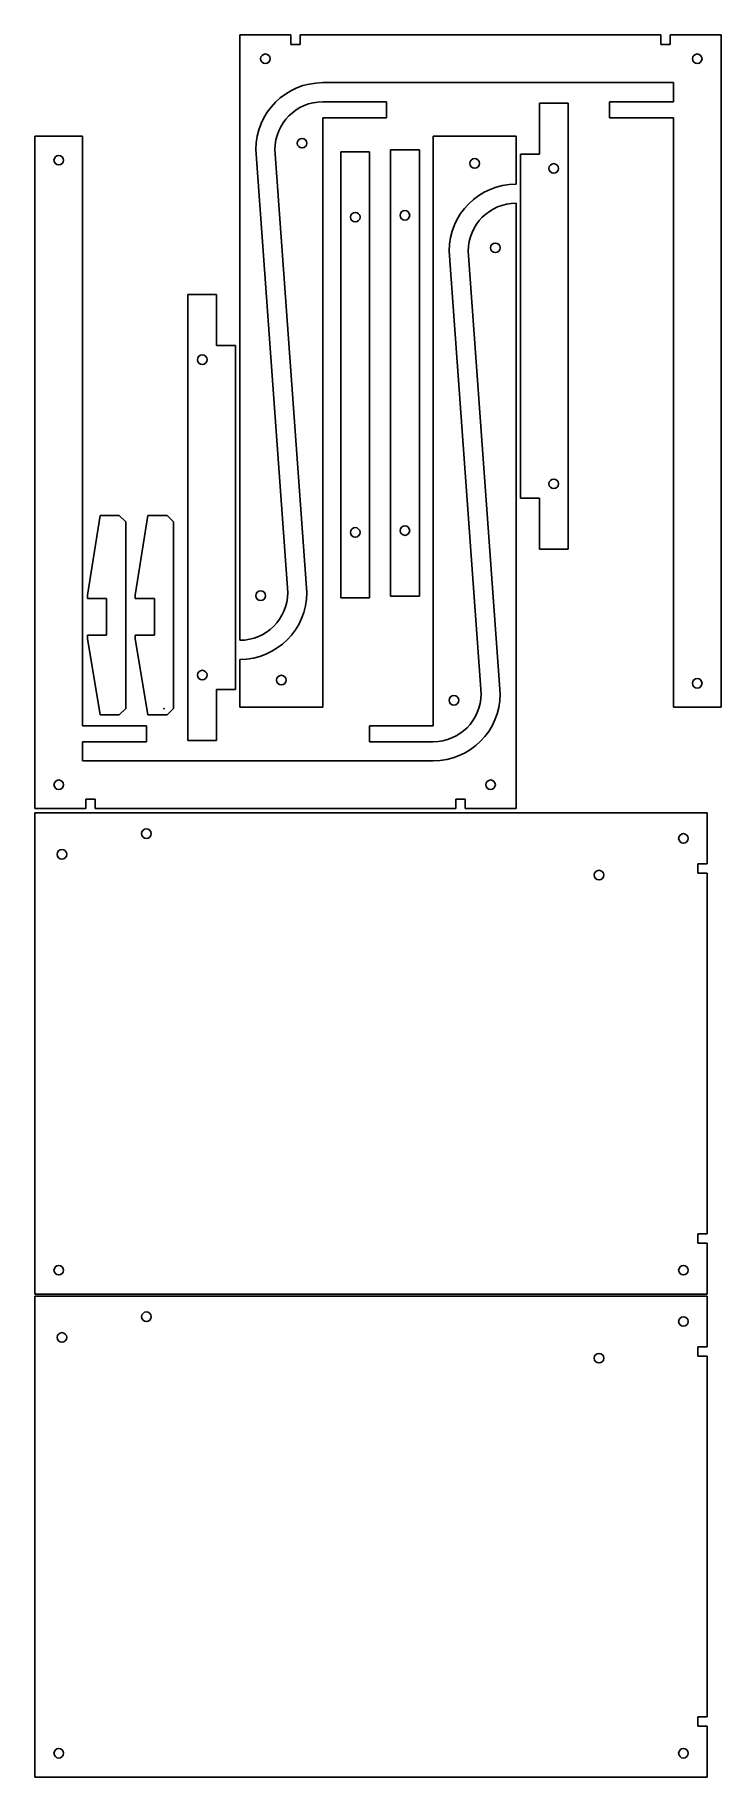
# Model space of a CAD drawing. Header units: millimetres. Extents: x 152 to 367, y -304 to 243.
import ezdxf

# ---------------------------------------------------------------- set-up
doc = ezdxf.new("R2010")
doc.units = ezdxf.units.MM
doc.layers.get('0').update_dxf_attribs({"lineweight": 25, "true_color": 0xffffff})
doc.layers.add('Middle_section2', color=4, linetype='Continuous', lineweight=25, true_color=0x00ffff)

# ---------------------------------------------------------------- blocks, each defined once
blk = doc.blocks.new('hood_middle')
at = {"layer": 'Middle_section2'}
for p, q in [((132, 190), (132, 181)), ((272, 190), (132, 190)), ((272, 181), (272, 190)), ((132, 181), (148, 181)), ((256, 175), (256, 181)), ((256, 181), (272, 181)), ((148, 175), (256, 175))]:
    blk.add_line(p, q, dxfattribs=at)
for centre in [(152.51, 185.47), (251.5, 185.47)]:
    blk.add_circle(centre, 1.5, dxfattribs=at)
blk = doc.blocks.new('hood_middle2')
at = {"layer": 'Middle_section2'}
blk.add_line((168, 212), (168, 206), dxfattribs=at)
at = {"layer": 'Middle_section2', "linetype": 'Continuous'}
blk.add_blockref('hood_middle', (20, 31), dxfattribs=at)
blk = doc.blocks.new('narrower_base')
at = {"layer": 'Middle_section2'}
for p, q in [((170, 30), (170, 36)), ((170, 30), (172, 28)), ((230.6, 28), (172, 28))]:
    blk.add_line(p, q, dxfattribs=at)
blk.add_point((172, 31), dxfattribs=at)
blk.add_point((172, 31), dxfattribs=at)
blk.add_point((172, 31), dxfattribs=at)
blk.add_point((172, 31), dxfattribs=at)
blk.add_point((172, 31), dxfattribs=at)
blk.add_point((172, 31), dxfattribs=at)
blk.add_point((172, 31), dxfattribs=at)
blk = doc.blocks.new('narrower_base2')
at = {"layer": 'Middle_section2'}
for p, q in [((170, 51), (194, 55)), ((206.6, 49), (206.6, 55)), ((207.6, 55), (232.6, 51)), ((170, 45), (170, 51)), ((195, 52), (195, 49)), ((232.6, 51), (232.6, 45)), ((170, 45), (172, 43)), ((195, 49), (206.6, 49)), ((232.6, 45), (230.6, 43)), ((170, 36), (194, 40)), ((230.6, 43), (172, 43)), ((194, 40), (195, 40)), ((195, 40), (195, 37)), ((206.6, 34), (206.6, 40)), ((206.6, 40), (207.6, 40)), ((207.6, 40), (232.6, 36)), ((195, 37), (195, 34)), ((195, 34), (206.6, 34)), ((232.6, 36), (232.6, 30)), ((232.6, 30), (230.6, 28))]:
    blk.add_line(p, q, dxfattribs=at)
at = {"linetype": 'Continuous'}
blk.add_blockref('narrower_base', (0, 0), dxfattribs=at)
blk = doc.blocks.new('narrower_base3')
at = {"layer": 'Middle_section2'}
for p, q in [((194, 55), (195, 55)), ((195, 55), (195, 52)), ((206.6, 55), (207.6, 55))]:
    blk.add_line(p, q, dxfattribs=at)
at = {"linetype": 'Continuous'}
blk.add_blockref('narrower_base2', (0, 0), dxfattribs=at)
blk = doc.blocks.new('hood_outer')
for p, q in [((-20, 181), (-20, 190)), ((-20, 190), (120, 190)), ((120, 190), (120, 181)), ((120, 181), (-20, 181))]:
    blk.add_line(p, q)
for centre in [(0.54, 185.47), (99.46, 185.47)]:
    blk.add_circle(centre, 1.5)
blk = doc.blocks.new('outer_hood')
at = {"linetype": 'Continuous'}
blk.add_blockref('hood_outer', (20, 31), dxfattribs=at)
blk = doc.blocks.new('outer_wall')
for p, q in [((125, 211), (0, 211)), ((0, 211), (0, 0)), ((151, 211), (125, 211)), ((151, 0), (151, 211)), ((16, 0), (0, 0)), ((16, 3), (18.9, 3)), ((16, 3), (16, 0)), ((18.9, 3), (18.9, 0)), ((132.1, 0), (18.9, 0)), ((135, 3), (132.1, 3)), ((132.1, 3), (132.1, 0)), ((135, 0), (135, 3)), ((135, 0), (151, 0))]:
    blk.add_line(p, q)
for centre in [(7.5, 203.5), (138, 202.5), (144.5, 176), (131.5, 34), (7.5, 7.5), (7.5, 7.5), (143, 7.5)]:
    blk.add_circle(centre, 1.5)

msp = doc.modelspace()

# ---------------------------------------------------------------- linework, layer by layer
at = {"layer": 'Middle_section2'}
for p, q in [((216.34, 52.84), (216.34, 242.84)), ((232.34, 242.84), (216.34, 242.84)), ((232.34, 239.84), (232.34, 242.84)), ((348.44, 242.84), (235.24, 242.84)), ((235.24, 242.84), (235.24, 239.84)), ((348.44, 239.84), (348.44, 242.84)), ((351.34, 242.84), (351.34, 239.84)), ((367.34, 242.84), (351.34, 242.84)), ((351.34, 242.84), (351.34, 239.84)), ((367.34, 41.84), (367.34, 242.84)), ((235.24, 239.84), (232.34, 239.84)), ((351.34, 239.84), (348.44, 239.84)), ((352.34, 227.84), (242.34, 227.84)), ((352.34, 221.84), (352.34, 227.84)), ((262.34, 221.84), (242.34, 221.84)), ((262.34, 216.84), (262.34, 221.84)), ((332.34, 216.84), (332.34, 221.84)), ((332.34, 221.84), (352.34, 221.84)), ((242.34, 41.84), (242.34, 216.84)), ((242.34, 216.84), (262.34, 216.84)), ((352.34, 216.84), (332.34, 216.84)), ((352.34, 41.84), (352.34, 216.84)), ((167, 211), (152, 211)), ((152, 211), (152, 201)), ((167, 211), (167, 201)), ((277, 211), (303, 211)), ((277, 211), (277, 201)), ((303, 211), (303, 201)), ((221.34, 206.84), (231.34, 67.84)), ((237.34, 67.84), (227.34, 206.84)), ((152, 201), (152, 0)), ((167, 201), (167, 26)), ((277, 201), (277, 26)), ((303, 201), (303, 196)), ((303, 190), (303, 0)), ((282, 175), (292, 36)), ((298, 36), (288, 175)), ((216.34, 41.84), (216.34, 46.84)), ((216.34, 31.84), (216.34, 41.84)), ((242.34, 31.84), (242.34, 41.84)), ((352.34, 31.84), (352.34, 41.84)), ((367.34, 31.84), (367.34, 41.84)), ((242.34, 31.84), (216.34, 31.84)), ((352.34, 31.84), (367.34, 31.84)), ((167, 26), (187, 26)), ((187, 26), (187, 21)), ((277, 26), (257, 26)), ((257, 26), (257, 21)), ((187, 21), (167, 21)), ((167, 21), (167, 15)), ((257, 21), (277, 21)), ((167, 15), (277, 15)), ((152, 0), (168, 0)), ((168, 0), (168, 3)), ((168, 0), (168, 3)), ((168, 3), (170.9, 3)), ((170.9, 3), (170.9, 0)), ((170.9, 0), (284.1, 0)), ((284.1, 0), (284.1, 3)), ((284.1, 3), (287, 3)), ((287, 3), (287, 0)), ((287, 0), (303, 0))]:
    msp.add_line(p, q, dxfattribs=at)
for centre in [(224.34, 235.34), (359.84, 235.34), (235.84, 208.84), (159.5, 203.5), (290, 202.5), (296.5, 176), (222.84, 66.84), (229.34, 40.34), (359.84, 39.34), (283.5, 34), (159.5, 7.5), (295, 7.5)]:
    msp.add_circle(centre, 1.5, dxfattribs=at)
for centre, radius, start, end in [((242.34, 206.84), 21, 90, 180), ((242.34, 206.84), 15, 90, 180), ((303, 175), 21, 90, 180), ((303, 175), 15, 90, 180), ((216.34, 67.84), 21, 270, 0), ((216.34, 67.84), 15, 270, 0), ((277, 36), 15, 270, 0), ((277, 36), 21, 270, 0)]:
    msp.add_arc(centre, radius, start, end, dxfattribs=at)

# ---------------------------------------------------------------- block references
at = {"linetype": 'Continuous'}
for name, p, rotation in [('hood_middle2', (98.34, 373.44), 270), ('hood_middle2', (421, -130.6), 90), ('narrower_base3', (223.5, -140.6), 90)]:
    msp.add_blockref(name, p, dxfattribs=dict(at, rotation=rotation))
at = {"layer": 'Middle_section2', "linetype": 'Continuous'}
for name, p, rotation in [('outer_hood', (469.01, 66.16), 90), ('outer_hood', (51.64, 206.73), 270), ('outer_wall', (363, -152.35), 90), ('outer_wall', (363, -303.95), 90)]:
    msp.add_blockref(name, p, dxfattribs=dict(at, rotation=rotation))

doc.saveas('drawing.dxf')
